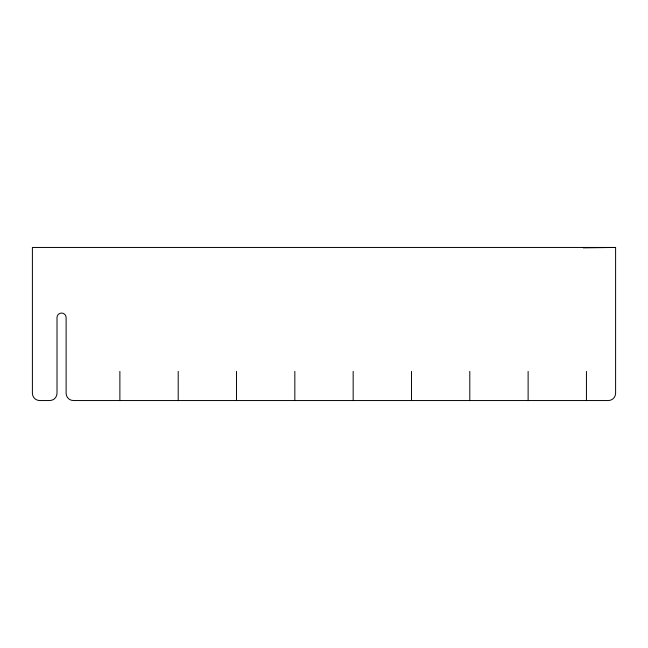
<?xml version="1.0" encoding="UTF-8"?>
<svg xmlns="http://www.w3.org/2000/svg" width="648" height="648" viewBox="0 0 648 648"><rect width="100%" height="100%" fill="white"/><g stroke="black" fill="none" stroke-linecap="round" stroke-linejoin="round"><path stroke-width="0.97" d="M583.257 247.86L615.6 247.455L615.6 393.255A7.29 7.29 0 0 1 608.31 400.545L73.402 400.545A7.29 7.29 0 0 1 66.112 393.255L66.112 317.617A4.552 4.552 0 0 0 61.56 313.065A4.552 4.552 0 0 0 57.008 317.617L57.008 393.255A7.29 7.29 0 0 1 49.718 400.545L39.69 400.545A7.29 7.29 0 0 1 32.4 393.255L32.4 247.455L615.6 247.455M586.44 371.385L586.44 400.545M528.12 371.385L528.12 400.545M469.8 371.385L469.8 400.545M411.48 371.385L411.48 400.545M353.16 371.385L353.16 400.545M294.84 371.385L294.84 400.545M236.52 371.385L236.52 400.545M178.2 371.385L178.2 400.545M119.88 371.385L119.88 400.545"/></g></svg>
